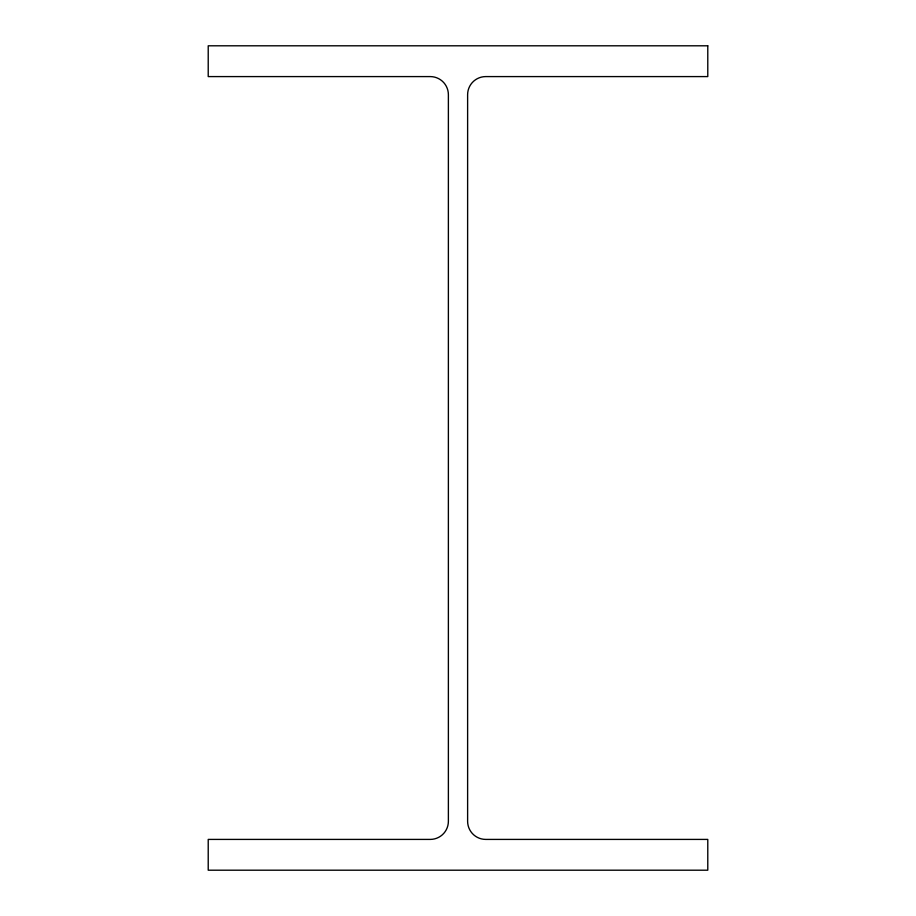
<?xml version="1.0" encoding="UTF-8"?>
<svg xmlns="http://www.w3.org/2000/svg" width="916" height="916" viewBox="0 0 916 916"><rect width="100%" height="100%" fill="white"/><g stroke="black" fill="none" stroke-linecap="round" stroke-linejoin="round"><path stroke-width="1.37" d="M707.782 45.8L208.218 45.8L208.218 76.589L430.268 76.589A18.114 18.114 0 0 1 448.382 94.692L448.382 821.308A18.114 18.114 0 0 1 430.268 839.411L208.218 839.411L208.218 870.2L707.782 870.2L707.782 839.411L485.732 839.411A18.114 18.114 0 0 1 467.618 821.308L467.618 94.692A18.114 18.114 0 0 1 485.732 76.589L707.782 76.589L707.782 45.8"/></g></svg>
